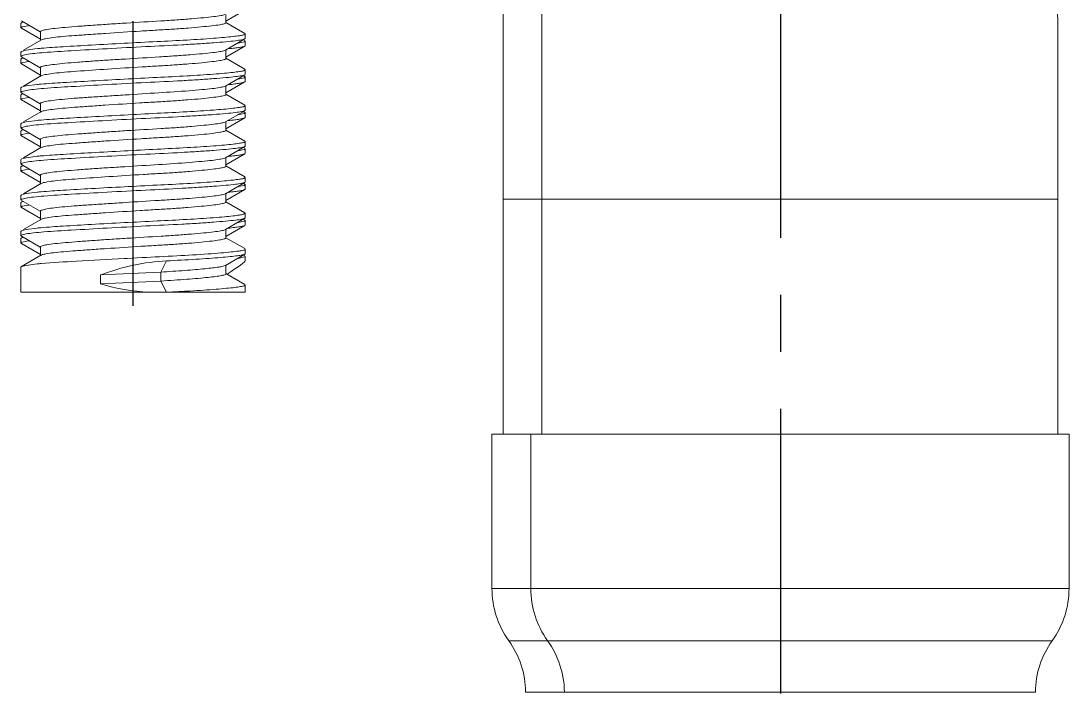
# Model space of a CAD drawing. Header units: millimetres. Extents: x 1334 to 1928, y -1757 to -1337.
# Drawn here: x 1457.42 to 1480.78, y -1692.07 to -1677.11 of the extents above; entities that cross this region are included whole.
import ezdxf

# ---------------------------------------------------------------- set-up
doc = ezdxf.new("R2010")
doc.units = ezdxf.units.MM
doc.header["$LTSCALE"] = 0.1
doc.linetypes.add('CENTERX2', pattern=[101.6, 63.5, -12.7, 12.7, -12.7])
doc.layers.get('0').update_dxf_attribs({"lineweight": 13})
doc.layers.add('CENTER', color=1, linetype='CENTERX2')

msp = doc.modelspace()

# ---------------------------------------------------------------- linework, layer by layer
at = {"color": 7, "linetype": 'Continuous'}
for p, q in [((1468.17, -1621.691), (1468.17, -1686.323)), ((1461.987, -1677.114), (1462.412, -1676.868)), ((1457.439, -1677.144), (1457.429, -1677.148)), ((1457.43, -1677.109), (1457.851, -1677.353)), ((1457.463, -1677.136), (1457.439, -1677.144)), ((1461.987, -1677.148), (1461.987, -1676.961)), ((1462.41, -1677.386), (1461.987, -1677.141)), ((1457.429, -1677.148), (1457.42, -1677.158)), ((1457.42, -1677.158), (1457.42, -1677.258)), ((1457.42, -1677.258), (1457.438, -1677.244)), ((1457.429, -1677.268), (1457.42, -1677.258)), ((1457.429, -1677.268), (1457.853, -1677.514)), ((1457.444, -1677.242), (1457.577, -1677.214)), ((1457.853, -1677.348), (1457.853, -1677.548)), ((1457.866, -1677.534), (1457.476, -1677.76)), ((1457.874, -1677.53), (1457.866, -1677.534)), ((1461.977, -1677.761), (1462.411, -1677.509)), ((1462.397, -1677.575), (1462.264, -1677.603)), ((1462.412, -1677.548), (1462.377, -1677.528)), ((1462.403, -1677.572), (1462.397, -1677.575)), ((1462.42, -1677.558), (1462.403, -1677.572)), ((1462.41, -1677.386), (1462.42, -1677.398)), ((1462.411, -1677.508), (1462.42, -1677.498)), ((1462.412, -1677.548), (1462.42, -1677.558)), ((1462.42, -1677.398), (1462.42, -1677.498)), ((1462.42, -1677.558), (1462.42, -1677.658)), ((1457.42, -1677.798), (1457.42, -1677.898)), ((1457.431, -1677.786), (1457.421, -1677.798)), ((1457.533, -1677.758), (1457.431, -1677.786)), ((1457.782, -1677.726), (1457.533, -1677.758)), ((1461.977, -1677.76), (1461.959, -1677.768)), ((1461.987, -1677.914), (1462.412, -1677.668)), ((1461.987, -1677.948), (1461.987, -1677.761)), ((1462.412, -1677.668), (1462.42, -1677.658)), ((1457.43, -1677.908), (1457.42, -1677.898)), ((1457.429, -1677.948), (1457.42, -1677.958)), ((1457.42, -1677.958), (1457.42, -1678.058)), ((1457.42, -1678.058), (1457.438, -1678.044)), ((1457.429, -1678.068), (1457.42, -1678.058)), ((1457.421, -1677.898), (1457.435, -1677.884)), ((1457.44, -1677.944), (1457.429, -1677.948)), ((1457.429, -1678.068), (1457.853, -1678.314)), ((1457.43, -1677.909), (1457.851, -1678.153)), ((1457.435, -1677.884), (1457.443, -1677.881)), ((1457.463, -1677.936), (1457.44, -1677.944)), ((1457.443, -1677.881), (1457.533, -1677.858)), ((1457.444, -1678.042), (1457.577, -1678.014)), ((1462.41, -1678.186), (1461.987, -1677.941)), ((1457.853, -1678.148), (1457.853, -1678.348)), ((1461.977, -1678.561), (1462.411, -1678.309)), ((1462.42, -1678.198), (1462.379, -1678.22)), ((1462.41, -1678.186), (1462.42, -1678.198)), ((1462.411, -1678.308), (1462.42, -1678.298)), ((1462.42, -1678.198), (1462.42, -1678.298)), ((1457.866, -1678.334), (1457.476, -1678.56)), ((1457.782, -1678.526), (1457.533, -1678.558)), ((1457.885, -1678.325), (1457.866, -1678.334)), ((1461.987, -1678.714), (1462.412, -1678.468)), ((1462.397, -1678.375), (1462.264, -1678.403)), ((1462.412, -1678.348), (1462.377, -1678.328)), ((1462.403, -1678.372), (1462.397, -1678.375)), ((1462.42, -1678.358), (1462.403, -1678.372)), ((1462.412, -1678.348), (1462.42, -1678.358)), ((1462.412, -1678.468), (1462.42, -1678.458)), ((1462.42, -1678.358), (1462.42, -1678.458)), ((1457.431, -1678.586), (1457.42, -1678.598)), ((1457.42, -1678.598), (1457.42, -1678.698)), ((1457.43, -1678.708), (1457.42, -1678.698)), ((1457.429, -1678.748), (1457.42, -1678.758)), ((1457.42, -1678.758), (1457.42, -1678.858)), ((1457.421, -1678.698), (1457.435, -1678.684)), ((1457.44, -1678.744), (1457.429, -1678.748)), ((1457.43, -1678.709), (1457.851, -1678.953)), ((1457.533, -1678.558), (1457.431, -1678.586)), ((1457.435, -1678.684), (1457.443, -1678.681)), ((1457.463, -1678.736), (1457.44, -1678.744)), ((1457.443, -1678.681), (1457.533, -1678.658)), ((1461.976, -1678.56), (1461.954, -1678.569)), ((1461.987, -1678.748), (1461.987, -1678.561)), ((1462.41, -1678.986), (1461.987, -1678.741)), ((1457.42, -1678.858), (1457.438, -1678.844)), ((1457.429, -1678.868), (1457.42, -1678.858)), ((1457.429, -1678.868), (1457.853, -1679.114)), ((1457.444, -1678.842), (1457.577, -1678.814)), ((1457.853, -1678.948), (1457.853, -1679.148)), ((1462.42, -1678.998), (1462.379, -1679.02)), ((1462.41, -1678.986), (1462.42, -1678.998)), ((1462.42, -1678.998), (1462.42, -1679.098)), ((1457.866, -1679.134), (1457.476, -1679.36)), ((1457.871, -1679.131), (1457.866, -1679.134)), ((1461.977, -1679.361), (1462.411, -1679.109)), ((1462.397, -1679.175), (1462.264, -1679.203)), ((1462.412, -1679.148), (1462.377, -1679.128)), ((1462.403, -1679.172), (1462.397, -1679.175)), ((1462.421, -1679.158), (1462.403, -1679.172)), ((1462.411, -1679.108), (1462.42, -1679.098)), ((1462.412, -1679.148), (1462.42, -1679.158)), ((1462.42, -1679.158), (1462.42, -1679.258)), ((1457.42, -1679.398), (1457.42, -1679.498)), ((1457.431, -1679.386), (1457.421, -1679.398)), ((1457.533, -1679.358), (1457.431, -1679.386)), ((1457.435, -1679.484), (1457.443, -1679.481)), ((1457.443, -1679.481), (1457.533, -1679.458)), ((1457.782, -1679.326), (1457.533, -1679.358)), ((1461.977, -1679.361), (1461.967, -1679.365)), ((1461.987, -1679.514), (1462.412, -1679.268)), ((1461.987, -1679.548), (1461.987, -1679.361)), ((1462.412, -1679.268), (1462.42, -1679.258)), ((1457.43, -1679.508), (1457.42, -1679.498)), ((1457.429, -1679.548), (1457.42, -1679.558)), ((1457.42, -1679.558), (1457.42, -1679.658)), ((1457.42, -1679.658), (1457.438, -1679.644)), ((1457.429, -1679.668), (1457.42, -1679.658)), ((1457.421, -1679.498), (1457.435, -1679.484)), ((1457.439, -1679.544), (1457.429, -1679.548)), ((1457.429, -1679.668), (1457.853, -1679.914)), ((1457.43, -1679.509), (1457.851, -1679.753)), ((1457.463, -1679.536), (1457.439, -1679.544)), ((1457.444, -1679.642), (1457.577, -1679.614)), ((1462.41, -1679.786), (1461.987, -1679.541)), ((1457.866, -1679.934), (1457.476, -1680.16)), ((1457.853, -1679.748), (1457.853, -1679.948)), ((1457.876, -1679.929), (1457.866, -1679.934)), ((1461.977, -1680.161), (1462.411, -1679.909)), ((1462.412, -1679.948), (1462.377, -1679.928)), ((1462.41, -1679.786), (1462.42, -1679.798)), ((1462.411, -1679.908), (1462.42, -1679.898)), ((1462.412, -1679.948), (1462.42, -1679.958)), ((1462.42, -1679.798), (1462.42, -1679.898)), ((1457.533, -1680.158), (1457.431, -1680.186)), ((1457.782, -1680.126), (1457.533, -1680.158)), ((1461.976, -1680.16), (1461.954, -1680.17)), ((1461.987, -1680.314), (1462.412, -1680.068)), ((1461.987, -1680.348), (1461.987, -1680.161)), ((1462.397, -1679.975), (1462.264, -1680.003)), ((1462.403, -1679.972), (1462.397, -1679.975)), ((1462.42, -1679.958), (1462.403, -1679.972)), ((1462.412, -1680.068), (1462.42, -1680.058)), ((1462.42, -1679.958), (1462.42, -1680.058)), ((1457.42, -1680.198), (1457.42, -1680.298)), ((1457.43, -1680.308), (1457.42, -1680.298)), ((1457.429, -1680.348), (1457.42, -1680.358)), ((1457.42, -1680.358), (1457.42, -1680.458)), ((1457.431, -1680.186), (1457.421, -1680.198)), ((1457.421, -1680.298), (1457.434, -1680.284)), ((1457.44, -1680.344), (1457.429, -1680.348)), ((1457.43, -1680.309), (1457.851, -1680.553)), ((1457.434, -1680.284), (1457.443, -1680.281)), ((1457.463, -1680.336), (1457.44, -1680.344)), ((1457.443, -1680.281), (1457.533, -1680.258)), ((1457.444, -1680.442), (1457.577, -1680.414)), ((1462.41, -1680.586), (1461.987, -1680.341)), ((1457.42, -1680.458), (1457.439, -1680.444)), ((1457.429, -1680.468), (1457.42, -1680.458)), ((1457.429, -1680.468), (1457.853, -1680.714)), ((1457.853, -1680.548), (1457.853, -1680.748)), ((1462.42, -1680.598), (1462.379, -1680.62)), ((1462.41, -1680.586), (1462.42, -1680.598)), ((1462.42, -1680.598), (1462.42, -1680.698)), ((1457.866, -1680.734), (1457.476, -1680.96)), ((1457.895, -1680.722), (1457.866, -1680.734)), ((1461.977, -1680.961), (1462.411, -1680.709)), ((1461.987, -1681.114), (1462.412, -1680.868)), ((1462.397, -1680.775), (1462.264, -1680.803)), ((1462.412, -1680.748), (1462.377, -1680.728)), ((1462.403, -1680.772), (1462.397, -1680.775)), ((1462.42, -1680.758), (1462.403, -1680.772)), ((1462.411, -1680.708), (1462.42, -1680.698)), ((1462.412, -1680.748), (1462.42, -1680.758)), ((1462.412, -1680.868), (1462.42, -1680.858)), ((1462.42, -1680.758), (1462.42, -1680.858)), ((1457.431, -1680.986), (1457.42, -1680.998)), ((1457.42, -1680.998), (1457.42, -1681.098)), ((1457.42, -1681.098), (1457.434, -1681.084)), ((1457.43, -1681.108), (1457.42, -1681.098)), ((1457.43, -1681.109), (1457.851, -1681.353)), ((1457.533, -1680.958), (1457.431, -1680.986)), ((1457.434, -1681.084), (1457.443, -1681.081)), ((1457.443, -1681.081), (1457.533, -1681.058)), ((1457.782, -1680.926), (1457.533, -1680.958)), ((1461.976, -1680.96), (1461.955, -1680.969)), ((1461.987, -1681.148), (1461.987, -1680.948)), ((1468.17, -1681.085), (1480.535, -1681.085)), ((1469.035, -1681.085), (1469.035, -1686.323)), ((1480.535, -1681.085), (1480.535, -1686.323)), ((1457.429, -1681.148), (1457.42, -1681.158)), ((1457.42, -1681.158), (1457.42, -1681.258)), ((1457.42, -1681.258), (1457.438, -1681.244)), ((1457.429, -1681.268), (1457.42, -1681.258)), ((1457.44, -1681.144), (1457.429, -1681.148)), ((1457.429, -1681.268), (1457.853, -1681.514)), ((1457.463, -1681.136), (1457.44, -1681.144)), ((1457.444, -1681.242), (1457.577, -1681.214)), ((1457.853, -1681.348), (1457.853, -1681.548)), ((1462.41, -1681.386), (1461.987, -1681.141)), ((1457.866, -1681.534), (1457.476, -1681.76)), ((1457.872, -1681.531), (1457.866, -1681.534)), ((1461.977, -1681.761), (1462.411, -1681.509)), ((1462.397, -1681.575), (1462.264, -1681.603)), ((1462.412, -1681.548), (1462.377, -1681.528)), ((1462.42, -1681.398), (1462.379, -1681.42)), ((1462.403, -1681.572), (1462.397, -1681.575)), ((1462.421, -1681.558), (1462.403, -1681.572)), ((1462.41, -1681.386), (1462.42, -1681.398)), ((1462.411, -1681.508), (1462.42, -1681.498)), ((1462.412, -1681.548), (1462.42, -1681.558)), ((1462.42, -1681.398), (1462.42, -1681.498)), ((1462.42, -1681.558), (1462.42, -1681.658)), ((1457.42, -1681.798), (1457.42, -1681.898)), ((1457.431, -1681.786), (1457.421, -1681.798)), ((1457.533, -1681.758), (1457.431, -1681.786)), ((1457.782, -1681.726), (1457.533, -1681.758)), ((1461.977, -1681.761), (1461.968, -1681.765)), ((1461.987, -1681.914), (1462.412, -1681.668)), ((1461.987, -1681.948), (1461.987, -1681.748)), ((1462.412, -1681.668), (1462.42, -1681.658)), ((1457.42, -1681.898), (1457.435, -1681.884)), ((1457.43, -1681.908), (1457.42, -1681.898)), ((1457.429, -1681.948), (1457.42, -1681.958)), ((1457.42, -1681.958), (1457.42, -1682.058)), ((1457.42, -1682.058), (1457.438, -1682.044)), ((1457.439, -1681.944), (1457.429, -1681.948)), ((1457.43, -1681.909), (1457.851, -1682.153)), ((1457.435, -1681.884), (1457.443, -1681.881)), ((1457.463, -1681.936), (1457.439, -1681.944)), ((1457.443, -1681.881), (1457.533, -1681.858)), ((1457.444, -1682.042), (1457.577, -1682.014)), ((1462.41, -1682.186), (1461.987, -1681.941)), ((1457.429, -1682.068), (1457.42, -1682.058)), ((1457.429, -1682.068), (1457.853, -1682.314)), ((1457.853, -1682.148), (1457.853, -1682.348)), ((1462.41, -1682.186), (1462.42, -1682.198)), ((1462.42, -1682.198), (1462.42, -1682.298)), ((1457.866, -1682.334), (1457.431, -1682.586)), ((1457.879, -1682.328), (1457.866, -1682.334)), ((1459.785, -1682.403), (1459.718, -1682.406)), ((1460.122, -1682.385), (1459.785, -1682.403)), ((1460.663, -1682.458), (1460.535, -1682.708)), ((1461.977, -1682.561), (1462.411, -1682.309)), ((1462.403, -1682.372), (1462.264, -1682.403)), ((1462.412, -1682.348), (1462.377, -1682.328)), ((1462.421, -1682.358), (1462.403, -1682.372)), ((1462.411, -1682.309), (1462.42, -1682.298)), ((1462.412, -1682.348), (1462.42, -1682.358)), ((1462.42, -1682.358), (1462.42, -1682.458)), ((1457.431, -1682.586), (1457.42, -1682.598)), ((1457.42, -1682.598), (1457.42, -1683.158)), ((1457.533, -1682.558), (1457.431, -1682.586)), ((1457.782, -1682.526), (1457.533, -1682.558)), ((1459.192, -1682.773), (1460.535, -1682.708)), ((1460.535, -1682.708), (1460.535, -1682.908)), ((1461.987, -1682.748), (1461.987, -1682.548)), ((1462.41, -1682.986), (1461.987, -1682.741)), ((1459.192, -1682.973), (1459.192, -1682.773)), ((1459.192, -1682.973), (1460.535, -1682.908)), ((1460.535, -1682.908), (1460.663, -1683.158)), ((1462.41, -1682.986), (1462.42, -1682.998)), ((1462.42, -1683.158), (1457.421, -1683.158)), ((1460.859, -1683.149), (1460.845, -1683.149)), ((1462.42, -1682.998), (1462.42, -1683.158)), ((1467.92, -1686.323), (1480.785, -1686.323)), ((1467.92, -1686.323), (1467.92, -1689.762)), ((1468.785, -1686.323), (1468.785, -1689.762)), ((1480.785, -1686.323), (1480.785, -1689.762)), ((1480.785, -1689.762), (1467.92, -1689.762)), ((1480.41, -1690.928), (1468.295, -1690.928)), ((1468.67, -1692.073), (1480.035, -1692.073))]:
    msp.add_line(p, q, dxfattribs=at)
for centre, radius, start, end in [((642.526, -1680.042), 838.01, 359.928658, 1.113143), ((642.385, -1680.044), 826.65, 359.927786, 1.112468), ((1457.492, -1677.374), 0.14, 109.8057, 112.2661), ((1457.966, -1679.789), 2.605, 98.0886, 98.5791), ((1461.892, -1675.144), 2.486, 278.2777, 278.6076), ((1458.578, -1685.707), 8.02, 95.0737, 95.6958), ((1457.491, -1678.173), 0.139, 109.692, 112.1809), ((1457.963, -1680.567), 2.582, 98.0988, 98.5933), ((1458.578, -1686.488), 8.002, 95.0811, 95.7051), ((1461.887, -1675.902), 2.529, 278.2494, 278.5744), ((1457.495, -1678.988), 0.154, 109.3052, 111.5879), ((1457.954, -1681.3), 2.514, 98.1204, 98.6272), ((1461.892, -1676.74), 2.491, 278.2491, 278.5794), ((1458.582, -1687.344), 8.058, 95.0754, 95.6958), ((1457.493, -1679.781), 0.147, 109.5261, 111.8948), ((1457.953, -1682.097), 2.511, 98.0958, 98.6047), ((1458.58, -1688.121), 8.035, 95.0746, 95.6955), ((1461.889, -1677.527), 2.504, 278.2715, 278.5992), ((1457.96, -1682.95), 2.565, 98.081, 98.58), ((1457.493, -1680.58), 0.146, 109.6382, 112.0177), ((1461.886, -1678.3), 2.531, 278.2488, 278.5738), ((1458.573, -1688.844), 7.957, 95.0769, 95.7044), ((1457.491, -1681.374), 0.14, 109.7814, 112.2462), ((1457.969, -1683.814), 2.629, 98.0734, 98.5607), ((1458.58, -1689.724), 8.037, 95.077, 95.6987), ((1461.896, -1679.17), 2.461, 278.2576, 278.5917), ((1457.492, -1682.175), 0.141, 109.6843, 112.1294), ((1457.968, -1684.608), 2.623, 98.0787, 98.5667), ((1458.581, -1690.541), 8.055, 95.075, 95.6945), ((1461.888, -1679.915), 2.516, 278.2652, 278.5914), ((1458.082, -1629.779), 53.442, 272.7684, 272.9637), ((1469.92, -1689.762), 2, 180, 215.6591), ((1470.785, -1689.762), 2, 180, 215.6591), ((1478.785, -1689.762), 2, 324.3409, 0), ((1466.67, -1692.094), 2, 0.59, 35.6591), ((1467.535, -1692.094), 2, 0.59, 35.6591), ((1482.035, -1692.094), 2, 144.3409, 179.41)]:
    msp.add_arc(centre, radius, start, end, dxfattribs=at)
for centre, major_axis, ratio, start_param, end_param in [((1459.92, -1683.902), (2.472, 0.732), 0.505274, 1.120555, 1.717965), ((1459.92, -1683.902), (2.499, 1.445), 0.034627, 5.687215, 6.263164), ((1459.92, -1681.715), (2.487, -0.461), 0.55196, -1.764583, -1.326832)]:
    msp.add_ellipse(centre, major_axis=major_axis, ratio=ratio, start_param=start_param, end_param=end_param, dxfattribs=at)
for points, knots in [([(1461.967, -1676.965), (1461.938, -1676.977), (1461.854, -1676.993), (1461.697, -1677.015), (1461.477, -1677.038), (1461.204, -1677.063), (1460.885, -1677.087), (1460.404, -1677.117), (1459.902, -1677.146), (1459.399, -1677.179), (1459.04, -1677.203), (1458.712, -1677.227), (1458.426, -1677.249), (1458.192, -1677.271), (1458.02, -1677.292), (1457.914, -1677.314), (1457.867, -1677.331), (1457.854, -1677.342), (1457.854, -1677.348)], [0, 0, 0, 0, 0.022477, 0.061157, 0.115141, 0.182339, 0.260377, 0.346709, 0.53181, 0.624191, 0.712184, 0.792583, 0.862567, 0.919902, 0.962474, 0.98902, 0.996266, 1, 1, 1, 1]), ([(1461.987, -1677.148), (1461.987, -1677.153), (1461.975, -1677.164), (1461.929, -1677.178), (1461.827, -1677.197), (1461.656, -1677.22), (1461.42, -1677.244), (1461.132, -1677.269), (1460.805, -1677.292), (1460.452, -1677.313), (1459.949, -1677.343), (1459.444, -1677.376), (1458.957, -1677.41), (1458.64, -1677.432), (1458.369, -1677.453), (1458.15, -1677.475), (1457.99, -1677.499), (1457.903, -1677.516), (1457.874, -1677.53)], [0, 0, 0, 0, 0.003479, 0.010185, 0.035545, 0.077583, 0.135612, 0.207045, 0.287649, 0.372915, 0.463515, 0.65218, 0.739928, 0.817145, 0.882396, 0.936656, 0.976726, 1, 1, 1, 1]), ([(1457.533, -1677.858), (1457.665, -1677.835), (1458.002, -1677.805), (1458.604, -1677.768), (1459.363, -1677.725), (1460.185, -1677.681), (1460.866, -1677.649), (1461.368, -1677.62), (1461.694, -1677.597), (1461.968, -1677.575), (1462.178, -1677.553), (1462.31, -1677.536), (1462.38, -1677.521), (1462.403, -1677.513), (1462.411, -1677.509)], [0, 0, 0, 0, 0.082047, 0.20701, 0.369965, 0.547722, 0.711917, 0.78775, 0.855844, 0.912813, 0.956226, 0.98507, 0.994148, 1, 1, 1, 1]), ([(1462.38, -1677.42), (1462.351, -1677.428), (1462.273, -1677.44), (1462.132, -1677.458), (1461.94, -1677.477), (1461.598, -1677.505), (1461.097, -1677.537), (1460.432, -1677.569), (1459.721, -1677.606), (1459.023, -1677.644), (1458.406, -1677.68), (1458.032, -1677.704), (1457.869, -1677.718)], [0, 0, 0, 0, 0.020157, 0.051763, 0.094639, 0.148092, 0.279393, 0.42763, 0.589789, 0.751459, 0.891549, 1, 1, 1, 1]), ([(1462.42, -1677.398), (1462.42, -1677.403), (1462.404, -1677.414), (1462.39, -1677.418), (1462.38, -1677.42)], [0, 0, 0, 0, 0.323594, 1, 1, 1, 1]), ([(1461.959, -1677.768), (1461.927, -1677.78), (1461.839, -1677.796), (1461.676, -1677.819), (1461.451, -1677.841), (1461.175, -1677.864), (1460.855, -1677.887), (1460.375, -1677.919), (1459.877, -1677.949), (1459.378, -1677.98), (1459.023, -1678.003), (1458.699, -1678.027), (1458.417, -1678.05), (1458.187, -1678.073), (1458.017, -1678.094), (1457.913, -1678.115), (1457.867, -1678.13), (1457.854, -1678.142), (1457.854, -1678.147)], [0, 0, 0, 0, 0.024524, 0.064888, 0.119895, 0.187921, 0.266448, 0.352789, 0.537179, 0.628794, 0.715829, 0.795385, 0.864595, 0.921111, 0.963233, 0.98943, 0.996442, 1, 1, 1, 1]), ([(1462.041, -1677.73), (1462.089, -1677.725), (1462.174, -1677.715), (1462.284, -1677.701), (1462.36, -1677.686), (1462.399, -1677.675), (1462.412, -1677.668)], [0, 0, 0, 0, 0.383858, 0.680054, 0.884542, 1, 1, 1, 1]), ([(1461.987, -1677.948), (1461.987, -1677.953), (1461.975, -1677.964), (1461.931, -1677.978), (1461.83, -1677.997), (1461.664, -1678.019), (1461.432, -1678.043), (1461.149, -1678.067), (1460.827, -1678.091), (1460.48, -1678.112), (1459.984, -1678.141), (1459.376, -1678.18), (1458.799, -1678.22), (1458.404, -1678.25), (1458.18, -1678.272), (1458.011, -1678.295), (1457.919, -1678.313), (1457.885, -1678.325)], [0, 0, 0, 0, 0.003512, 0.010243, 0.034966, 0.07624, 0.133236, 0.203503, 0.283029, 0.367357, 0.456766, 0.644001, 0.810068, 0.876274, 0.931889, 0.974054, 1, 1, 1, 1]), ([(1457.533, -1678.658), (1457.589, -1678.648), (1457.722, -1678.631), (1458.058, -1678.6), (1458.604, -1678.569), (1459.363, -1678.525), (1460.185, -1678.481), (1460.866, -1678.449), (1461.368, -1678.42), (1461.694, -1678.397), (1461.968, -1678.375), (1462.178, -1678.353), (1462.31, -1678.336), (1462.38, -1678.321), (1462.403, -1678.313), (1462.411, -1678.309)], [0, 0, 0, 0, 0.034483, 0.082051, 0.207013, 0.369986, 0.547733, 0.711906, 0.78773, 0.855847, 0.912813, 0.956235, 0.985046, 0.994158, 1, 1, 1, 1]), ([(1462.379, -1678.22), (1462.35, -1678.228), (1462.273, -1678.24), (1462.132, -1678.258), (1461.94, -1678.277), (1461.598, -1678.305), (1461.097, -1678.337), (1460.432, -1678.369), (1459.722, -1678.406), (1459.023, -1678.444), (1458.406, -1678.48), (1458.032, -1678.504), (1457.869, -1678.518)], [0, 0, 0, 0, 0.019999, 0.051502, 0.094442, 0.147917, 0.279115, 0.427429, 0.589709, 0.75134, 0.8915, 1, 1, 1, 1]), ([(1462.041, -1678.53), (1462.089, -1678.525), (1462.174, -1678.515), (1462.284, -1678.501), (1462.36, -1678.486), (1462.399, -1678.475), (1462.412, -1678.468)], [0, 0, 0, 0, 0.384004, 0.679998, 0.884712, 1, 1, 1, 1]), ([(1461.954, -1678.569), (1461.921, -1678.58), (1461.83, -1678.597), (1461.663, -1678.62), (1461.436, -1678.643), (1461.039, -1678.676), (1460.466, -1678.712), (1459.862, -1678.75), (1459.365, -1678.782), (1459.013, -1678.805), (1458.691, -1678.827), (1458.412, -1678.849), (1458.184, -1678.872), (1458.03, -1678.893), (1457.938, -1678.91), (1457.894, -1678.922), (1457.867, -1678.932), (1457.853, -1678.943), (1457.854, -1678.948)], [0, 0, 0, 0, 0.025472, 0.066886, 0.122679, 0.191009, 0.356115, 0.539954, 0.631225, 0.71779, 0.796706, 0.865448, 0.921562, 0.963234, 0.978314, 0.989408, 0.996485, 1, 1, 1, 1]), ([(1461.987, -1678.748), (1461.987, -1678.753), (1461.974, -1678.764), (1461.929, -1678.778), (1461.825, -1678.798), (1461.654, -1678.82), (1461.416, -1678.845), (1461.126, -1678.869), (1460.797, -1678.893), (1460.442, -1678.914), (1459.938, -1678.944), (1459.43, -1678.977), (1458.943, -1679.01), (1458.627, -1679.033), (1458.358, -1679.054), (1458.14, -1679.076), (1457.983, -1679.1), (1457.899, -1679.118), (1457.871, -1679.131)], [0, 0, 0, 0, 0.003579, 0.010427, 0.035829, 0.078143, 0.136593, 0.208369, 0.289365, 0.374862, 0.466074, 0.65514, 0.742747, 0.819751, 0.884543, 0.938409, 0.977701, 1, 1, 1, 1]), ([(1457.533, -1679.458), (1457.589, -1679.448), (1457.722, -1679.431), (1458.058, -1679.4), (1458.604, -1679.369), (1459.363, -1679.325), (1460.185, -1679.281), (1460.866, -1679.249), (1461.368, -1679.22), (1461.695, -1679.197), (1461.969, -1679.175), (1462.178, -1679.153), (1462.31, -1679.136), (1462.38, -1679.121), (1462.403, -1679.113), (1462.411, -1679.109)], [0, 0, 0, 0, 0.034464, 0.081985, 0.206974, 0.370004, 0.547701, 0.711878, 0.787754, 0.855889, 0.912838, 0.956264, 0.98508, 0.994205, 1, 1, 1, 1]), ([(1462.379, -1679.02), (1462.35, -1679.028), (1462.273, -1679.04), (1462.052, -1679.068), (1461.663, -1679.1), (1461.097, -1679.137), (1460.432, -1679.169), (1459.721, -1679.206), (1459.023, -1679.244), (1458.406, -1679.28), (1458.032, -1679.304), (1457.869, -1679.318)], [0, 0, 0, 0, 0.020051, 0.051546, 0.147982, 0.27918, 0.427461, 0.589756, 0.751435, 0.891632, 1, 1, 1, 1]), ([(1461.967, -1679.365), (1461.939, -1679.377), (1461.855, -1679.393), (1461.699, -1679.415), (1461.479, -1679.438), (1461.206, -1679.463), (1460.887, -1679.487), (1460.406, -1679.517), (1459.904, -1679.546), (1459.4, -1679.579), (1459.041, -1679.603), (1458.712, -1679.627), (1458.427, -1679.649), (1458.192, -1679.671), (1458.02, -1679.692), (1457.914, -1679.714), (1457.867, -1679.731), (1457.854, -1679.742), (1457.854, -1679.747)], [0, 0, 0, 0, 0.022348, 0.0609, 0.114781, 0.18193, 0.259941, 0.346269, 0.53144, 0.623869, 0.711923, 0.792402, 0.862448, 0.919835, 0.962464, 0.989021, 0.996265, 1, 1, 1, 1]), ([(1462.041, -1679.33), (1462.089, -1679.325), (1462.174, -1679.315), (1462.284, -1679.301), (1462.36, -1679.286), (1462.399, -1679.275), (1462.412, -1679.268)], [0, 0, 0, 0, 0.384025, 0.679893, 0.884882, 1, 1, 1, 1]), ([(1461.987, -1679.548), (1461.987, -1679.553), (1461.975, -1679.564), (1461.93, -1679.578), (1461.828, -1679.597), (1461.658, -1679.62), (1461.423, -1679.644), (1461.135, -1679.668), (1460.809, -1679.692), (1460.457, -1679.713), (1459.956, -1679.743), (1459.451, -1679.775), (1458.964, -1679.809), (1458.647, -1679.832), (1458.376, -1679.852), (1458.155, -1679.874), (1457.994, -1679.898), (1457.906, -1679.916), (1457.876, -1679.929)], [0, 0, 0, 0, 0.003493, 0.01019, 0.035425, 0.077342, 0.135172, 0.206406, 0.286855, 0.371788, 0.462325, 0.650691, 0.738478, 0.815892, 0.88126, 0.93579, 0.976238, 1, 1, 1, 1]), ([(1457.533, -1680.258), (1457.589, -1680.248), (1457.721, -1680.231), (1458.058, -1680.2), (1458.604, -1680.169), (1459.363, -1680.125), (1460.185, -1680.081), (1460.866, -1680.049), (1461.368, -1680.02), (1461.695, -1679.997), (1461.969, -1679.975), (1462.178, -1679.953), (1462.31, -1679.935), (1462.38, -1679.921), (1462.403, -1679.913), (1462.411, -1679.909)], [0, 0, 0, 0, 0.034452, 0.081967, 0.206993, 0.370025, 0.547699, 0.711887, 0.787808, 0.855923, 0.91286, 0.956295, 0.985127, 0.994224, 1, 1, 1, 1]), ([(1462.379, -1679.82), (1462.35, -1679.828), (1462.273, -1679.84), (1462.132, -1679.858), (1461.94, -1679.877), (1461.598, -1679.905), (1461.097, -1679.937), (1460.432, -1679.969), (1459.721, -1680.006), (1459.023, -1680.044), (1458.406, -1680.08), (1458.032, -1680.104), (1457.869, -1680.118)], [0, 0, 0, 0, 0.020074, 0.051595, 0.094532, 0.147997, 0.27931, 0.427531, 0.58973, 0.75141, 0.891549, 1, 1, 1, 1]), ([(1462.42, -1679.798), (1462.42, -1679.803), (1462.404, -1679.814), (1462.39, -1679.818), (1462.379, -1679.82)], [0, 0, 0, 0, 0.323033, 1, 1, 1, 1]), ([(1461.954, -1680.17), (1461.921, -1680.181), (1461.83, -1680.198), (1461.664, -1680.22), (1461.437, -1680.242), (1461.041, -1680.275), (1460.468, -1680.314), (1459.863, -1680.35), (1459.366, -1680.381), (1459.014, -1680.404), (1458.692, -1680.427), (1458.412, -1680.45), (1458.184, -1680.473), (1458.016, -1680.495), (1457.913, -1680.515), (1457.867, -1680.531), (1457.854, -1680.542), (1457.854, -1680.547)], [0, 0, 0, 0, 0.025552, 0.066772, 0.122418, 0.190863, 0.355958, 0.539905, 0.631129, 0.717705, 0.796782, 0.86555, 0.921671, 0.963489, 0.989513, 0.996472, 1, 1, 1, 1]), ([(1462.041, -1680.13), (1462.089, -1680.125), (1462.174, -1680.115), (1462.284, -1680.101), (1462.36, -1680.086), (1462.399, -1680.075), (1462.412, -1680.068)], [0, 0, 0, 0, 0.383977, 0.679806, 0.884964, 1, 1, 1, 1]), ([(1461.987, -1680.348), (1461.987, -1680.353), (1461.975, -1680.364), (1461.932, -1680.378), (1461.833, -1680.396), (1461.669, -1680.418), (1461.441, -1680.442), (1461.162, -1680.466), (1460.844, -1680.49), (1460.5, -1680.511), (1460.009, -1680.539), (1459.404, -1680.578), (1458.829, -1680.618), (1458.431, -1680.648), (1458.203, -1680.669), (1458.028, -1680.692), (1457.931, -1680.71), (1457.895, -1680.722)], [0, 0, 0, 0, 0.003476, 0.010126, 0.034505, 0.0752, 0.131438, 0.200864, 0.279627, 0.363255, 0.451745, 0.637982, 0.804835, 0.871802, 0.928333, 0.972038, 1, 1, 1, 1]), ([(1462.379, -1680.62), (1462.35, -1680.628), (1462.273, -1680.64), (1462.132, -1680.658), (1461.94, -1680.677), (1461.598, -1680.705), (1461.097, -1680.737), (1460.432, -1680.769), (1459.721, -1680.806), (1459.023, -1680.844), (1458.406, -1680.88), (1458.032, -1680.904), (1457.869, -1680.918)], [0, 0, 0, 0, 0.020004, 0.051512, 0.094488, 0.147912, 0.279136, 0.427469, 0.589718, 0.751336, 0.891487, 1, 1, 1, 1]), ([(1457.533, -1681.058), (1457.589, -1681.048), (1457.721, -1681.032), (1458.058, -1681), (1458.604, -1680.969), (1459.363, -1680.925), (1460.185, -1680.881), (1460.866, -1680.849), (1461.368, -1680.82), (1461.695, -1680.797), (1461.969, -1680.775), (1462.178, -1680.753), (1462.31, -1680.735), (1462.38, -1680.721), (1462.403, -1680.713), (1462.411, -1680.709)], [0, 0, 0, 0, 0.034433, 0.081973, 0.207017, 0.37001, 0.547685, 0.711943, 0.787799, 0.85589, 0.91284, 0.956289, 0.985124, 0.994196, 1, 1, 1, 1]), ([(1462.041, -1680.93), (1462.089, -1680.925), (1462.174, -1680.915), (1462.284, -1680.901), (1462.36, -1680.886), (1462.399, -1680.875), (1462.412, -1680.868)], [0, 0, 0, 0, 0.383982, 0.679821, 0.884967, 1, 1, 1, 1]), ([(1461.955, -1680.969), (1461.923, -1680.98), (1461.833, -1680.996), (1461.667, -1681.02), (1461.441, -1681.043), (1461.163, -1681.066), (1460.843, -1681.088), (1460.364, -1681.118), (1459.867, -1681.149), (1459.369, -1681.182), (1459.016, -1681.205), (1458.694, -1681.227), (1458.414, -1681.249), (1458.185, -1681.271), (1458.03, -1681.292), (1457.939, -1681.31), (1457.894, -1681.322), (1457.867, -1681.332), (1457.853, -1681.343), (1457.854, -1681.348)], [0, 0, 0, 0, 0.025103, 0.066218, 0.121809, 0.189991, 0.268655, 0.355014, 0.538996, 0.630404, 0.717137, 0.796211, 0.865099, 0.921356, 0.963121, 0.978234, 0.989356, 0.996463, 1, 1, 1, 1]), ([(1461.987, -1681.148), (1461.987, -1681.153), (1461.974, -1681.164), (1461.929, -1681.178), (1461.826, -1681.197), (1461.655, -1681.22), (1461.418, -1681.245), (1461.128, -1681.269), (1460.8, -1681.293), (1460.446, -1681.314), (1459.942, -1681.344), (1459.436, -1681.377), (1458.949, -1681.41), (1458.632, -1681.433), (1458.362, -1681.454), (1458.144, -1681.475), (1457.986, -1681.5), (1457.9, -1681.517), (1457.872, -1681.531)], [0, 0, 0, 0, 0.00357, 0.010414, 0.035762, 0.077932, 0.136236, 0.207867, 0.288682, 0.374096, 0.465061, 0.653972, 0.741617, 0.818721, 0.883666, 0.937702, 0.977319, 1, 1, 1, 1]), ([(1457.533, -1681.858), (1457.589, -1681.848), (1457.721, -1681.832), (1458.058, -1681.8), (1458.604, -1681.769), (1459.363, -1681.725), (1460.185, -1681.681), (1460.866, -1681.649), (1461.368, -1681.62), (1461.694, -1681.597), (1461.968, -1681.575), (1462.178, -1681.553), (1462.31, -1681.536), (1462.38, -1681.521), (1462.403, -1681.513), (1462.411, -1681.509)], [0, 0, 0, 0, 0.03444, 0.081994, 0.207007, 0.369989, 0.547675, 0.711911, 0.787755, 0.855853, 0.912779, 0.956248, 0.985057, 0.994149, 1, 1, 1, 1]), ([(1462.379, -1681.42), (1462.35, -1681.428), (1462.273, -1681.44), (1462.132, -1681.458), (1461.94, -1681.477), (1461.598, -1681.505), (1461.097, -1681.537), (1460.432, -1681.569), (1459.721, -1681.606), (1459.023, -1681.644), (1458.406, -1681.68), (1458.032, -1681.704), (1457.869, -1681.718)], [0, 0, 0, 0, 0.020028, 0.051526, 0.094503, 0.147967, 0.279164, 0.427452, 0.58976, 0.751451, 0.891628, 1, 1, 1, 1]), ([(1461.968, -1681.765), (1461.939, -1681.777), (1461.856, -1681.792), (1461.7, -1681.815), (1461.481, -1681.838), (1461.208, -1681.862), (1460.889, -1681.886), (1460.408, -1681.917), (1459.906, -1681.946), (1459.402, -1681.978), (1459.042, -1682.003), (1458.713, -1682.027), (1458.427, -1682.049), (1458.193, -1682.071), (1458.02, -1682.093), (1457.914, -1682.114), (1457.867, -1682.131), (1457.854, -1682.142), (1457.854, -1682.147)], [0, 0, 0, 0, 0.022228, 0.060664, 0.114443, 0.181546, 0.259534, 0.345857, 0.531096, 0.623569, 0.711678, 0.792233, 0.862339, 0.919774, 0.962457, 0.989026, 0.996266, 1, 1, 1, 1]), ([(1462.041, -1681.73), (1462.089, -1681.725), (1462.174, -1681.715), (1462.284, -1681.701), (1462.36, -1681.686), (1462.399, -1681.675), (1462.412, -1681.668)], [0, 0, 0, 0, 0.383783, 0.679818, 0.885005, 1, 1, 1, 1]), ([(1461.987, -1681.948), (1461.987, -1681.953), (1461.975, -1681.964), (1461.93, -1681.978), (1461.829, -1681.997), (1461.66, -1682.019), (1461.426, -1682.044), (1461.14, -1682.068), (1460.816, -1682.092), (1460.465, -1682.112), (1459.966, -1682.142), (1459.462, -1682.175), (1458.976, -1682.208), (1458.658, -1682.231), (1458.386, -1682.252), (1458.164, -1682.273), (1458, -1682.297), (1457.91, -1682.315), (1457.879, -1682.328)], [0, 0, 0, 0, 0.003498, 0.01022, 0.035237, 0.076904, 0.134457, 0.205338, 0.285507, 0.370128, 0.460349, 0.648322, 0.736164, 0.813872, 0.879466, 0.934416, 0.975468, 1, 1, 1, 1]), ([(1462.379, -1682.22), (1462.346, -1682.229), (1462.255, -1682.243), (1462.088, -1682.263), (1461.859, -1682.284), (1461.455, -1682.315), (1460.87, -1682.35), (1460.38, -1682.372), (1460.122, -1682.385)], [0, 0, 0, 0, 0.046137, 0.120793, 0.22337, 0.350818, 0.657455, 1, 1, 1, 1]), ([(1462.42, -1682.198), (1462.42, -1682.203), (1462.404, -1682.214), (1462.39, -1682.218), (1462.379, -1682.22)], [0, 0, 0, 0, 0.324113, 1, 1, 1, 1]), ([(1459.718, -1682.406), (1459.364, -1682.425), (1458.747, -1682.461), (1458.131, -1682.495), (1457.869, -1682.518)], [0, 0, 0, 0, 0.574207, 1, 1, 1, 1]), ([(1460.663, -1682.458), (1460.882, -1682.448), (1461.2, -1682.431), (1461.604, -1682.404), (1461.859, -1682.384), (1462.07, -1682.364), (1462.231, -1682.347), (1462.338, -1682.329), (1462.394, -1682.319), (1462.411, -1682.309)], [0, 0, 0, 0, 0.374659, 0.543334, 0.69088, 0.81236, 0.904603, 0.966405, 1, 1, 1, 1]), ([(1461.976, -1682.56), (1461.961, -1682.57), (1461.91, -1682.582), (1461.816, -1682.6), (1461.681, -1682.617), (1461.509, -1682.635), (1461.302, -1682.654), (1460.974, -1682.681), (1460.715, -1682.698), (1460.535, -1682.708)], [0, 0, 0, 0, 0.038144, 0.104837, 0.198997, 0.319012, 0.463013, 0.627492, 1, 1, 1, 1]), ([(1461.987, -1682.748), (1461.987, -1682.759), (1461.943, -1682.775), (1461.876, -1682.789), (1461.747, -1682.809), (1461.577, -1682.828), (1461.359, -1682.85), (1461.106, -1682.871), (1460.827, -1682.89), (1460.634, -1682.903), (1460.535, -1682.908)], [0, 0, 0, 0, 0.021758, 0.073386, 0.158695, 0.278071, 0.428211, 0.603782, 0.797123, 1, 1, 1, 1]), ([(1462.42, -1682.998), (1462.42, -1683.002), (1462.411, -1683.011), (1462.376, -1683.022), (1462.299, -1683.037), (1462.169, -1683.054), (1461.987, -1683.073), (1461.756, -1683.092), (1461.485, -1683.112), (1461.181, -1683.131), (1460.968, -1683.143), (1460.859, -1683.149)], [0, 0, 0, 0, 0.007338, 0.021245, 0.07168, 0.154841, 0.271803, 0.419945, 0.595176, 0.790966, 1, 1, 1, 1])]:
    msp.add_open_spline(points, degree=3, knots=knots, dxfattribs=at)
at = {"layer": 'CENTER'}
for p, q in [((1459.92, -1683.461), (1459.92, -1597.084)), ((1474.353, -1604.475), (1474.353, -1719.312))]:
    msp.add_line(p, q, dxfattribs=at)

doc.saveas('drawing.dxf')
